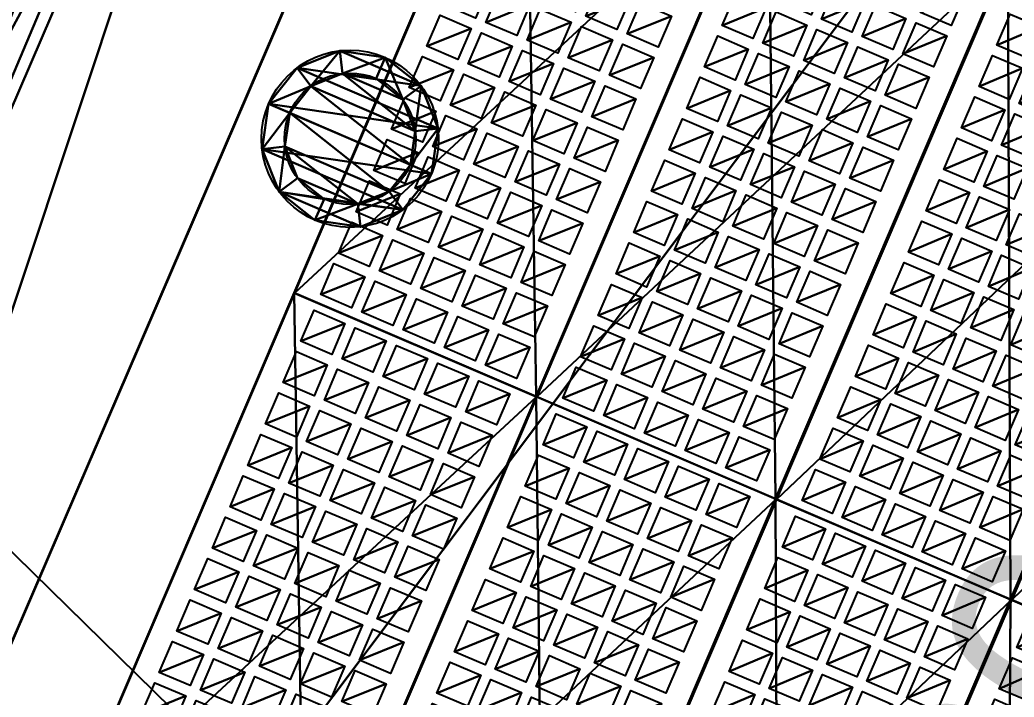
# Model space of a CAD drawing. Extents: x -372 to 678, y -263 to 741.
# Drawn here: x 224.072 to 228.561, y 95.295 to 98.352 of the extents above; entities that cross this region are included whole.
import ezdxf

# ---------------------------------------------------------------- set-up
doc = ezdxf.new("R2010")
doc.units = 0
doc.header["$LTSCALE"] = 0.0254
doc.layers.get('0').update_dxf_attribs({"linetype": 'CONTINUOUS'})
doc.layers.add('LOCATION_SNAPSHOT', color=144, linetype='CONTINUOUS')
doc.layers.add('LOCATION_TERRAIN', color=36, linetype='CONTINUOUS')

# ---------------------------------------------------------------- blocks, each defined once
blk = doc.blocks.new('SOLARCELL')
at = {"color": 0}
for p, q in [((0, 0), (0, 0.1524)), ((0, 0.1524), (0.1524, 0.1524)), ((0.1524, 0.1524), (0.1524, 0)), ((0.1524, 0), (0, 0))]:
    blk.add_line(p, q, dxfattribs=at)
mesh = blk.add_polyface(dxfattribs=at)
corners = [(0.1524, 0.1524), (0, 0), (0, 0.1524), (0.1524, 0)]
mesh.append_faces([[corners[k] for k in face] for face in [(0, 1, 2), (1, 0, 3)]], dxfattribs={"vtx0": -1, "color": 0})
blk = doc.blocks.new('GROUP_69')
at = {"color": 0}
for p in [(0, 2.4384), (0.2032, 2.4384), (0.4064, 2.4384), (0.6096, 2.4384), (0.8128, 2.4384), (0, 2.2352), (0.2032, 2.2352), (0.4064, 2.2352), (0.6096, 2.2352), (0.8128, 2.2352), (0, 2.032), (0.2032, 2.032), (0.4064, 2.032), (0.6096, 2.032), (0.8128, 2.032), (0, 1.8288), (0.2032, 1.8288), (0.4064, 1.8288), (0.6096, 1.8288), (0.8128, 1.8288), (0, 1.6256), (0.2032, 1.6256), (0.4064, 1.6256), (0.6096, 1.6256), (0.8128, 1.6256), (0, 1.4224), (0.2032, 1.4224), (0.4064, 1.4224), (0.6096, 1.4224), (0.8128, 1.4224), (0, 1.2192), (0.2032, 1.2192), (0.4064, 1.2192), (0.6096, 1.2192), (0.8128, 1.2192), (0, 1.016), (0.2032, 1.016), (0.4064, 1.016), (0.6096, 1.016), (0.8128, 1.016), (0, 0.8128), (0.2032, 0.8128), (0.4064, 0.8128), (0.6096, 0.8128), (0.8128, 0.8128), (0, 0.6096), (0.2032, 0.6096), (0.4064, 0.6096), (0.6096, 0.6096), (0.8128, 0.6096), (0, 0.4064), (0.2032, 0.4064), (0.4064, 0.4064), (0.6096, 0.4064), (0.8128, 0.4064), (0, 0.2032), (0.2032, 0.2032), (0.4064, 0.2032), (0.6096, 0.2032), (0.8128, 0.2032), (0, 0), (0.2032, 0), (0.4064, 0), (0.6096, 0), (0.8128, 0)]:
    blk.add_blockref('SOLARCELL', p, dxfattribs=at)
blk = doc.blocks.new('COMPLETEPANEL')
at = {"color": 254}
for p, q in [((0, 2.667, 0.0178), (1.1938, 2.667, 0.0178)), ((0, 0, 0.0178), (0, 2.667, 0.0178)), ((0, 0), (0, 2.667)), ((0, 0, 0.0178), (0, 2.667, 0.0178)), ((0, 2.667), (0, 2.667, 0.0178)), ((0, 2.667), (1.1938, 2.667)), ((0, 2.667), (0, 2.667, 0.0178)), ((0, 2.667, 0.0178), (1.1938, 2.667, 0.0178)), ((0, 0), (0, 2.667)), ((0, 2.667), (1.1938, 2.667)), ((1.1938, 2.667, 0.0178), (1.1938, 0, 0.0178)), ((1.1938, 2.667), (1.1938, 2.667, 0.0178)), ((1.1938, 2.667), (1.1938, 0)), ((1.1938, 2.667), (1.1938, 2.667, 0.0178)), ((1.1938, 2.667, 0.0178), (1.1938, 0, 0.0178)), ((1.1938, 2.667), (1.1938, 0)), ((1.1938, 0, 0.0178), (0, 0, 0.0178)), ((1.1938, 0), (0, 0)), ((1.1938, 0, 0.0178), (0, 0, 0.0178)), ((0, 0), (0, 0, 0.0178)), ((0, 0), (0, 0, 0.0178)), ((1.1938, 0), (0, 0)), ((1.1938, 0), (1.1938, 0, 0.0178)), ((1.1938, 0), (1.1938, 0, 0.0178))]:
    blk.add_line(p, q, dxfattribs=at)
at = {"color": 0}
blk.add_blockref('GROUP_69', (0.1126, 0.0405, 0.0178), dxfattribs=at)
at = {"color": 153}
mesh = blk.add_polyface(dxfattribs=at)
corners = [(0, 0, 0.0178), (1.1938, 2.667, 0.0178), (0, 2.667, 0.0178), (1.1938, 0, 0.0178)]
mesh.append_faces([[corners[k] for k in face] for face in [(0, 1, 2), (1, 0, 3)]], dxfattribs={"vtx0": -1, "color": 153})
at = {"color": 254}
mesh = blk.add_polyface(dxfattribs=at)
corners = [(0, 2.667, 0.0178), (0, 0), (0, 0, 0.0178), (0, 2.667)]
mesh.append_faces([[corners[k] for k in face] for face in [(0, 1, 2), (1, 0, 3)]], dxfattribs={"vtx0": -1, "color": 254})
mesh = blk.add_polyface(dxfattribs=at)
corners = [(0, 2.667, 0.0178), (1.1938, 2.667), (0, 2.667), (1.1938, 2.667, 0.0178)]
mesh.append_faces([[corners[k] for k in face] for face in [(0, 1, 2), (1, 0, 3)]], dxfattribs={"vtx0": -1, "color": 254})
mesh = blk.add_polyface(dxfattribs=at)
corners = [(0, 2.667), (1.1938, 0), (0, 0), (1.1938, 2.667)]
mesh.append_faces([[corners[k] for k in face] for face in [(0, 1, 2), (1, 0, 3)]], dxfattribs={"vtx0": -1, "color": 254})
mesh = blk.add_polyface(dxfattribs=at)
corners = [(1.1938, 2.667), (1.1938, 0, 0.0178), (1.1938, 0), (1.1938, 2.667, 0.0178)]
mesh.append_faces([[corners[k] for k in face] for face in [(0, 1, 2), (1, 0, 3)]], dxfattribs={"vtx0": -1, "color": 254})
mesh = blk.add_polyface(dxfattribs=at)
corners = [(1.1938, 0), (0, 0, 0.0178), (0, 0), (1.1938, 0, 0.0178)]
mesh.append_faces([[corners[k] for k in face] for face in [(0, 1, 2), (1, 0, 3)]], dxfattribs={"vtx0": -1, "color": 254})
blk = doc.blocks.new('PANELARC')
at = {"color": 0, "extrusion": (0.087156, 1.96512e-18, 0.996195), "rotation": 270}
blk.add_blockref('COMPLETEPANEL', (0, 0.0896, 1.0246), dxfattribs=at)
at = {"color": 0, "extrusion": (0.173648, 3.12792e-17, 0.984808), "rotation": 270}
blk.add_blockref('COMPLETEPANEL', (0, -1.0104, 1.117), dxfattribs=at)
at = {"color": 0, "extrusion": (0.258819, -4.13081e-17, 0.965926), "rotation": 270}
blk.add_blockref('COMPLETEPANEL', (0, -2.0985, 1.3049), dxfattribs=at)
at = {"color": 0, "extrusion": (0.34202, -2.06541e-17, 0.939693), "rotation": 270}
blk.add_blockref('COMPLETEPANEL', (0, -3.166, 1.5868), dxfattribs=at)
blk = doc.blocks.new('GROUP_73')
at = {"color": 0}
for p in [(0, 8.001), (0, 5.334), (0, 2.667)]:
    blk.add_blockref('PANELARC', p, dxfattribs=at)
blk = doc.blocks.new('STATIONSOLAR_1')
at = {"color": 153, "rotation": 0.06407671514810877}
blk.add_blockref('GROUP_73', (0.4368, 0.0926, 2.3876), dxfattribs=at)
blk = doc.blocks.new('GROUP_38')
at = {"color": 0}
for p, q in [((20.5977, 5, 0.5), (0, 5, 0.5)), ((20.5977, 5, 0.5), (0, 5, 0.5)), ((20.5977, 5), (0.0052, 5)), ((0.0052, 5, 0.25), (20.5977, 5, 0.25)), ((20.5977, 5), (0.0052, 5)), ((20.5977, 5), (0.0052, 5)), ((0.0052, 5, 0.25), (20.5977, 5, 0.25)), ((0.0052, 5, 0.25), (20.5977, 5, 0.25))]:
    blk.add_line(p, q, dxfattribs=at)
at = {"color": 251}
mesh = blk.add_polyface(dxfattribs=at)
corners = [(21.0477, 6.8), (0.0052, 5), (0.0052, 6.8), (20.5977, 5), (21.0477, 5)]
mesh.append_faces([[corners[k] for k in face] for face in [(0, 1, 2), (3, 0, 4)]], dxfattribs={"vtx0": -1, "color": 251})
mesh.append_faces([[corners[k] for k in face] for face in [(1, 0, 3)]], dxfattribs={"vtx0": -1, "vtx1": -1, "color": 251})
mesh = blk.add_polyface(dxfattribs=at)
corners = [(0.0052, 6.8, 0.25), (21.0477, 6.8), (0.0052, 6.8), (21.0477, 6.8, 0.25)]
mesh.append_faces([[corners[k] for k in face] for face in [(0, 1, 2), (1, 0, 3)]], dxfattribs={"vtx0": -1, "color": 251})
mesh = blk.add_polyface(dxfattribs=at)
corners = [(20.5977, 5, 0.25), (0.0052, 6.8, 0.25), (0.0052, 5, 0.25), (21.0477, 6.8, 0.25), (21.0477, 5, 0.25)]
mesh.append_faces([[corners[k] for k in face] for face in [(0, 1, 2), (3, 0, 4)]], dxfattribs={"vtx0": -1, "color": 251})
mesh.append_faces([[corners[k] for k in face] for face in [(1, 0, 3)]], dxfattribs={"vtx0": -1, "vtx1": -1, "color": 251})
at = {"color": 0}
mesh = blk.add_polyface(dxfattribs=at)
corners = [(20.5977, 0, 0.5), (0, 5, 0.5), (0, 0, 0.5), (20.5977, 5, 0.5)]
mesh.append_faces([[corners[k] for k in face] for face in [(0, 1, 2), (1, 0, 3)]], dxfattribs={"vtx0": -1, "color": 0})
mesh = blk.add_polyface(dxfattribs=at)
corners = [(0.0052, 5), (0, 0), (0, 5), (20.5977, 0), (20.5977, 5)]
mesh.append_faces([[corners[k] for k in face] for face in [(0, 1, 2), (3, 0, 4)]], dxfattribs={"vtx0": -1, "color": 0})
mesh.append_faces([[corners[k] for k in face] for face in [(1, 0, 3)]], dxfattribs={"vtx0": -1, "vtx1": -1, "color": 0})
mesh = blk.add_polyface(dxfattribs=at)
corners = [(0, 5, 0.5), (0.0052, 5, 0.25), (0, 5, 0.25), (20.5977, 5, 0.25), (20.5977, 5, 0.5)]
mesh.append_faces([[corners[k] for k in face] for face in [(0, 1, 2), (3, 0, 4)]], dxfattribs={"vtx0": -1, "color": 0})
mesh.append_faces([[corners[k] for k in face] for face in [(1, 0, 3)]], dxfattribs={"vtx0": -1, "vtx1": -1, "color": 0})
mesh = blk.add_polyface(dxfattribs=at)
corners = [(0.0052, 5, 0.25), (20.5977, 5), (0.0052, 5), (20.5977, 5, 0.25)]
mesh.append_faces([[corners[k] for k in face] for face in [(0, 1, 2), (1, 0, 3)]], dxfattribs={"vtx0": -1, "color": 0})
mesh = blk.add_polyface(dxfattribs=at)
corners = [(20.5977, 0, 0.5), (0, 0), (20.5977, 0), (0, 0, 0.5)]
mesh.append_faces([[corners[k] for k in face] for face in [(0, 1, 2), (1, 0, 3)]], dxfattribs={"vtx0": -1, "color": 0})
blk = doc.blocks.new('GROUP_37')
at = {"color": 0}
mesh = blk.add_polyface(dxfattribs=at)
corners = [(20.5977, 0.1), (0, 0), (0, 0.1), (20.5977, 0)]
mesh.append_faces([[corners[k] for k in face] for face in [(0, 1, 2), (1, 0, 3)]], dxfattribs={"vtx0": -1, "color": 0})
mesh = blk.add_polyface(dxfattribs=at)
corners = [(20.5977, 0, 0.05), (0, 0.1, 0.05), (0, 0, 0.05), (20.5977, 0.1, 0.05)]
mesh.append_faces([[corners[k] for k in face] for face in [(0, 1, 2), (1, 0, 3)]], dxfattribs={"vtx0": -1, "color": 0})
mesh = blk.add_polyface(dxfattribs=at)
corners = [(0, 0.1, 0.05), (20.5977, 0.1), (0, 0.1), (20.5977, 0.1, 0.05)]
mesh.append_faces([[corners[k] for k in face] for face in [(0, 1, 2), (1, 0, 3)]], dxfattribs={"vtx0": -1, "color": 0})
mesh = blk.add_polyface(dxfattribs=at)
corners = [(20.5977, 0, 0.05), (0, 0), (20.5977, 0), (0, 0, 0.05)]
mesh.append_faces([[corners[k] for k in face] for face in [(0, 1, 2), (1, 0, 3)]], dxfattribs={"vtx0": -1, "color": 0})
blk = doc.blocks.new('PILLAR')
at = {"color": 0}
for p, q in [((0.4, 0.8, 5.43), (0.4, 0.8, 5.33)), ((0.4, 0.8, 5.43), (0.4, 0.8, 5.33)), ((0.4, 0.8, 5.33), (0.4, 0.6965, 4.33)), ((0.4, 0.8, 5.33), (0.4, 0.6965, 4.33)), ((0.2, 0.7464, 5.43), (0.2, 0.7464, 5.33)), ((0.2, 0.7464, 5.43), (0.2, 0.7464, 5.33)), ((0.2, 0.7464, 5.33), (0.2518, 0.6568, 4.33)), ((0.2, 0.7464, 5.33), (0.2518, 0.6568, 4.33)), ((0.6, 0.7464, 5.33), (0.5482, 0.6568, 4.33)), ((0.6, 0.7464, 5.33), (0.5482, 0.6568, 4.33)), ((0.6, 0.7464, 5.43), (0.6, 0.7464, 5.33)), ((0.6, 0.7464, 5.43), (0.6, 0.7464, 5.33)), ((0.4, 0.6965, 4.33), (0.4, 0.6965)), ((0.4, 0.6965, 4.33), (0.4, 0.6965)), ((0.2518, 0.6568, 4.33), (0.2518, 0.6568)), ((0.2518, 0.6568, 4.33), (0.2518, 0.6568)), ((0.5482, 0.6568, 4.33), (0.5482, 0.6568)), ((0.5482, 0.6568, 4.33), (0.5482, 0.6568)), ((0.0536, 0.6, 5.43), (0.0536, 0.6, 5.33)), ((0.0536, 0.6, 5.43), (0.0536, 0.6, 5.33)), ((0.0536, 0.6, 5.33), (0.1432, 0.5482, 4.33)), ((0.0536, 0.6, 5.33), (0.1432, 0.5482, 4.33)), ((0.7464, 0.6, 5.33), (0.6568, 0.5482, 4.33)), ((0.7464, 0.6, 5.33), (0.6568, 0.5482, 4.33)), ((0.7464, 0.6, 5.43), (0.7464, 0.6, 5.33)), ((0.7464, 0.6, 5.43), (0.7464, 0.6, 5.33)), ((0.1432, 0.5482, 4.33), (0.1432, 0.5482)), ((0.1432, 0.5482, 4.33), (0.1432, 0.5482)), ((0.6568, 0.5482, 4.33), (0.6568, 0.5482)), ((0.6568, 0.5482, 4.33), (0.6568, 0.5482)), ((0, 0.4, 5.43), (0, 0.4, 5.33)), ((0, 0.4, 5.43), (0, 0.4, 5.33)), ((0, 0.4, 5.33), (0.1035, 0.4, 4.33)), ((0, 0.4, 5.33), (0.1035, 0.4, 4.33)), ((0.1035, 0.4, 4.33), (0.1035, 0.4)), ((0.1035, 0.4, 4.33), (0.1035, 0.4)), ((0.6965, 0.4, 4.33), (0.6965, 0.4)), ((0.6965, 0.4, 4.33), (0.6965, 0.4)), ((0.8, 0.4, 5.33), (0.6965, 0.4, 4.33)), ((0.8, 0.4, 5.33), (0.6965, 0.4, 4.33)), ((0.8, 0.4, 5.43), (0.8, 0.4, 5.33)), ((0.8, 0.4, 5.43), (0.8, 0.4, 5.33)), ((0.0536, 0.2, 5.33), (0.1432, 0.2518, 4.33)), ((0.0536, 0.2, 5.33), (0.1432, 0.2518, 4.33)), ((0.1432, 0.2518, 4.33), (0.1432, 0.2518)), ((0.1432, 0.2518, 4.33), (0.1432, 0.2518)), ((0.6568, 0.2518, 4.33), (0.6568, 0.2518)), ((0.6568, 0.2518, 4.33), (0.6568, 0.2518)), ((0.7464, 0.2, 5.33), (0.6568, 0.2518, 4.33)), ((0.7464, 0.2, 5.33), (0.6568, 0.2518, 4.33)), ((0.0536, 0.2, 5.43), (0.0536, 0.2, 5.33)), ((0.0536, 0.2, 5.43), (0.0536, 0.2, 5.33)), ((0.7464, 0.2, 5.43), (0.7464, 0.2, 5.33)), ((0.7464, 0.2, 5.43), (0.7464, 0.2, 5.33)), ((0.2, 0.0536, 5.33), (0.2518, 0.1432, 4.33)), ((0.2, 0.0536, 5.33), (0.2518, 0.1432, 4.33)), ((0.2518, 0.1432, 4.33), (0.2518, 0.1432)), ((0.2518, 0.1432, 4.33), (0.2518, 0.1432)), ((0.5482, 0.1432, 4.33), (0.6, 0.0536, 5.33)), ((0.5482, 0.1432, 4.33), (0.5482, 0.1432)), ((0.5482, 0.1432, 4.33), (0.5482, 0.1432)), ((0.5482, 0.1432, 4.33), (0.6, 0.0536, 5.33)), ((0.4, 0.1035, 4.33), (0.4, 0.1035)), ((0.4, 0, 5.33), (0.4, 0.1035, 4.33)), ((0.4, 0.1035, 4.33), (0.4, 0.1035)), ((0.4, 0, 5.33), (0.4, 0.1035, 4.33)), ((0.2, 0.0536, 5.43), (0.2, 0.0536, 5.33)), ((0.2, 0.0536, 5.43), (0.2, 0.0536, 5.33)), ((0.6, 0.0536, 5.43), (0.6, 0.0536, 5.33)), ((0.6, 0.0536, 5.43), (0.6, 0.0536, 5.33)), ((0.4, 0, 5.43), (0.4, 0, 5.33)), ((0.4, 0, 5.43), (0.4, 0, 5.33))]:
    blk.add_line(p, q, dxfattribs=at)
for centre, radius in [((0.4, 0.4, 5.43), 0.4), ((0.4, 0.4, 5.33), 0.4), ((0.4, 0.4, 5.33), 0.4), ((0.4, 0.4, 5.43), 0.4), ((0.4, 0.4, 5.43), 0.4), ((0.4, 0.4, 5.33), 0.4), ((0.4, 0.4, 5.43), 0.4), ((0.4, 0.4, 5.33), 0.4), ((0.4, 0.4, 5.43), 0.4), ((0.4, 0.4, 5.33), 0.4), ((0.4, 0.4, 5.43), 0.4), ((0.4, 0.4, 5.33), 0.4), ((0.4, 0.4, 5.43), 0.4), ((0.4, 0.4, 5.33), 0.4), ((0.4, 0.4, 5.43), 0.4), ((0.4, 0.4, 5.33), 0.4), ((0.4, 0.4, 5.43), 0.4), ((0.4, 0.4, 5.33), 0.4), ((0.4, 0.4, 5.43), 0.4), ((0.4, 0.4, 5.33), 0.4), ((0.4, 0.4, 5.43), 0.4), ((0.4, 0.4, 5.33), 0.4), ((0.4, 0.4, 5.43), 0.4), ((0.4, 0.4, 5.33), 0.4), ((0.4, 0.4, 5.33), 0.4), ((0.4, 0.4, 5.33), 0.4), ((0.4, 0.4, 5.33), 0.4), ((0.4, 0.4, 5.33), 0.4), ((0.4, 0.4, 5.33), 0.4), ((0.4, 0.4, 5.33), 0.4), ((0.4, 0.4, 5.33), 0.4), ((0.4, 0.4, 5.33), 0.4), ((0.4, 0.4, 5.33), 0.4), ((0.4, 0.4, 5.33), 0.4), ((0.4, 0.4, 5.33), 0.4), ((0.4, 0.4, 5.43), 0.4), ((0.4, 0.4, 5.33), 0.4), ((0.4, 0.4, 4.33), 0.2965), ((0.4, 0.4), 0.2965), ((0.4, 0.4, 4.33), 0.2965), ((0.4, 0.4), 0.2965), ((0.4, 0.4, 4.33), 0.2965), ((0.4, 0.4), 0.2965), ((0.4, 0.4, 4.33), 0.2965), ((0.4, 0.4), 0.2965), ((0.4, 0.4, 4.33), 0.2965), ((0.4, 0.4), 0.2965), ((0.4, 0.4, 4.33), 0.2965), ((0.4, 0.4), 0.2965), ((0.4, 0.4, 4.33), 0.2965), ((0.4, 0.4), 0.2965), ((0.4, 0.4, 4.33), 0.2965), ((0.4, 0.4), 0.2965), ((0.4, 0.4, 4.33), 0.2965), ((0.4, 0.4), 0.2965), ((0.4, 0.4, 4.33), 0.2965), ((0.4, 0.4), 0.2965), ((0.4, 0.4, 4.33), 0.2965), ((0.4, 0.4), 0.2965), ((0.4, 0.4, 4.33), 0.2965), ((0.4, 0.4), 0.2965), ((0.4, 0.4, 4.33), 0.2965), ((0.4, 0.4), 0.2965), ((0.4, 0.4, 4.33), 0.2965), ((0.4, 0.4, 4.33), 0.2965), ((0.4, 0.4, 4.33), 0.2965), ((0.4, 0.4, 4.33), 0.2965), ((0.4, 0.4, 4.33), 0.2965), ((0.4, 0.4, 4.33), 0.2965), ((0.4, 0.4, 4.33), 0.2965), ((0.4, 0.4, 4.33), 0.2965), ((0.4, 0.4, 4.33), 0.2965), ((0.4, 0.4, 4.33), 0.2965), ((0.4, 0.4, 4.33), 0.2965)]:
    blk.add_circle(centre, radius, dxfattribs=at)
mesh = blk.add_polyface(dxfattribs=at)
corners = [(0.0536, 0.2, 5.43), (0.0536, 0.6, 5.43), (0, 0.4, 5.43), (0.2, 0.0536, 5.43), (0.2, 0.7464, 5.43), (0.4, 0, 5.43), (0.4, 0.8, 5.43), (0.6, 0.0536, 5.43), (0.6, 0.7464, 5.43), (0.7464, 0.2, 5.43), (0.7464, 0.6, 5.43), (0.8, 0.4, 5.43)]
mesh.append_faces([[corners[k] for k in face] for face in [(0, 1, 2), (10, 9, 11)]], dxfattribs={"vtx0": -1, "color": 0})
mesh.append_faces([[corners[k] for k in face] for face in [(1, 3, 4), (4, 5, 6), (6, 7, 8), (8, 9, 10)]], dxfattribs={"vtx0": -1, "vtx1": -1, "color": 0})
mesh.append_faces([[corners[k] for k in face] for face in [(1, 0, 3), (4, 3, 5), (6, 5, 7), (8, 7, 9)]], dxfattribs={"vtx0": -1, "vtx2": -1, "color": 0})
mesh = blk.add_polyface(dxfattribs=at)
corners = [(0.2, 0.7464, 5.43), (0.4, 0.8, 5.33), (0.2, 0.7464, 5.33), (0.4, 0.8, 5.43)]
mesh.append_faces([[corners[k] for k in face] for face in [(0, 1, 2), (1, 0, 3)]], dxfattribs={"vtx0": -1, "color": 0})
mesh = blk.add_polyface(dxfattribs=at)
corners = [(0.2, 0.7464, 5.33), (0.4, 0.6965, 4.33), (0.2518, 0.6568, 4.33), (0.4, 0.8, 5.33)]
mesh.append_faces([[corners[k] for k in face] for face in [(0, 1, 2), (1, 0, 3)]], dxfattribs={"vtx0": -1, "color": 0})
mesh = blk.add_polyface(dxfattribs=at)
corners = [(0.4, 0.8, 5.43), (0.6, 0.7464, 5.33), (0.4, 0.8, 5.33), (0.6, 0.7464, 5.43)]
mesh.append_faces([[corners[k] for k in face] for face in [(0, 1, 2), (1, 0, 3)]], dxfattribs={"vtx0": -1, "color": 0})
mesh = blk.add_polyface(dxfattribs=at)
corners = [(0.4, 0.8, 5.33), (0.5482, 0.6568, 4.33), (0.4, 0.6965, 4.33), (0.6, 0.7464, 5.33)]
mesh.append_faces([[corners[k] for k in face] for face in [(0, 1, 2), (1, 0, 3)]], dxfattribs={"vtx0": -1, "color": 0})
mesh = blk.add_polyface(dxfattribs=at)
corners = [(0.0536, 0.6, 5.43), (0.2, 0.7464, 5.33), (0.0536, 0.6, 5.33), (0.2, 0.7464, 5.43)]
mesh.append_faces([[corners[k] for k in face] for face in [(0, 1, 2), (1, 0, 3)]], dxfattribs={"vtx0": -1, "color": 0})
mesh = blk.add_polyface(dxfattribs=at)
corners = [(0.0536, 0.6, 5.33), (0.2518, 0.6568, 4.33), (0.1432, 0.5482, 4.33), (0.2, 0.7464, 5.33)]
mesh.append_faces([[corners[k] for k in face] for face in [(0, 1, 2), (1, 0, 3)]], dxfattribs={"vtx0": -1, "color": 0})
mesh = blk.add_polyface(dxfattribs=at)
corners = [(0.5482, 0.6568, 4.33), (0.7464, 0.6, 5.33), (0.6568, 0.5482, 4.33), (0.6, 0.7464, 5.33)]
mesh.append_faces([[corners[k] for k in face] for face in [(0, 1, 2), (1, 0, 3)]], dxfattribs={"vtx0": -1, "color": 0})
mesh = blk.add_polyface(dxfattribs=at)
corners = [(0.6, 0.7464, 5.33), (0.7464, 0.6, 5.43), (0.7464, 0.6, 5.33), (0.6, 0.7464, 5.43)]
mesh.append_faces([[corners[k] for k in face] for face in [(0, 1, 2), (1, 0, 3)]], dxfattribs={"vtx0": -1, "color": 0})
mesh = blk.add_polyface(dxfattribs=at)
corners = [(0.1432, 0.5482), (0.1432, 0.2518), (0.1035, 0.4), (0.2518, 0.6568), (0.2518, 0.1432), (0.4, 0.6965), (0.4, 0.1035), (0.5482, 0.6568), (0.5482, 0.1432), (0.6568, 0.5482), (0.6568, 0.2518), (0.6965, 0.4)]
mesh.append_faces([[corners[k] for k in face] for face in [(0, 1, 2), (10, 9, 11)]], dxfattribs={"vtx0": -1, "color": 0})
mesh.append_faces([[corners[k] for k in face] for face in [(1, 3, 4), (4, 5, 6), (6, 7, 8), (8, 9, 10)]], dxfattribs={"vtx0": -1, "vtx1": -1, "color": 0})
mesh.append_faces([[corners[k] for k in face] for face in [(1, 0, 3), (4, 3, 5), (6, 5, 7), (8, 7, 9)]], dxfattribs={"vtx0": -1, "vtx2": -1, "color": 0})
mesh = blk.add_polyface(dxfattribs=at)
corners = [(0.2518, 0.6568, 4.33), (0.4, 0.6965), (0.2518, 0.6568), (0.4, 0.6965, 4.33)]
mesh.append_faces([[corners[k] for k in face] for face in [(0, 1, 2), (1, 0, 3)]], dxfattribs={"vtx0": -1, "color": 0})
mesh = blk.add_polyface(dxfattribs=at)
corners = [(0.4, 0.6965, 4.33), (0.5482, 0.6568), (0.4, 0.6965), (0.5482, 0.6568, 4.33)]
mesh.append_faces([[corners[k] for k in face] for face in [(0, 1, 2), (1, 0, 3)]], dxfattribs={"vtx0": -1, "color": 0})
mesh = blk.add_polyface(dxfattribs=at)
corners = [(0.1432, 0.5482, 4.33), (0.2518, 0.6568), (0.1432, 0.5482), (0.2518, 0.6568, 4.33)]
mesh.append_faces([[corners[k] for k in face] for face in [(0, 1, 2), (1, 0, 3)]], dxfattribs={"vtx0": -1, "color": 0})
mesh = blk.add_polyface(dxfattribs=at)
corners = [(0.5482, 0.6568), (0.6568, 0.5482, 4.33), (0.6568, 0.5482), (0.5482, 0.6568, 4.33)]
mesh.append_faces([[corners[k] for k in face] for face in [(0, 1, 2), (1, 0, 3)]], dxfattribs={"vtx0": -1, "color": 0})
mesh = blk.add_polyface(dxfattribs=at)
corners = [(0.0536, 0.6, 5.43), (0, 0.4, 5.33), (0, 0.4, 5.43), (0.0536, 0.6, 5.33)]
mesh.append_faces([[corners[k] for k in face] for face in [(0, 1, 2), (1, 0, 3)]], dxfattribs={"vtx0": -1, "color": 0})
mesh = blk.add_polyface(dxfattribs=at)
corners = [(0.0536, 0.6, 5.33), (0.1035, 0.4, 4.33), (0, 0.4, 5.33), (0.1432, 0.5482, 4.33)]
mesh.append_faces([[corners[k] for k in face] for face in [(0, 1, 2), (1, 0, 3)]], dxfattribs={"vtx0": -1, "color": 0})
mesh = blk.add_polyface(dxfattribs=at)
corners = [(0.6568, 0.5482, 4.33), (0.8, 0.4, 5.33), (0.6965, 0.4, 4.33), (0.7464, 0.6, 5.33)]
mesh.append_faces([[corners[k] for k in face] for face in [(0, 1, 2), (1, 0, 3)]], dxfattribs={"vtx0": -1, "color": 0})
mesh = blk.add_polyface(dxfattribs=at)
corners = [(0.7464, 0.6, 5.33), (0.8, 0.4, 5.43), (0.8, 0.4, 5.33), (0.7464, 0.6, 5.43)]
mesh.append_faces([[corners[k] for k in face] for face in [(0, 1, 2), (1, 0, 3)]], dxfattribs={"vtx0": -1, "color": 0})
mesh = blk.add_polyface(dxfattribs=at)
corners = [(0.1432, 0.5482, 4.33), (0.1035, 0.4), (0.1035, 0.4, 4.33), (0.1432, 0.5482)]
mesh.append_faces([[corners[k] for k in face] for face in [(0, 1, 2), (1, 0, 3)]], dxfattribs={"vtx0": -1, "color": 0})
mesh = blk.add_polyface(dxfattribs=at)
corners = [(0.6568, 0.5482), (0.6965, 0.4, 4.33), (0.6965, 0.4), (0.6568, 0.5482, 4.33)]
mesh.append_faces([[corners[k] for k in face] for face in [(0, 1, 2), (1, 0, 3)]], dxfattribs={"vtx0": -1, "color": 0})
mesh = blk.add_polyface(dxfattribs=at)
corners = [(0, 0.4, 5.43), (0.0536, 0.2, 5.33), (0.0536, 0.2, 5.43), (0, 0.4, 5.33)]
mesh.append_faces([[corners[k] for k in face] for face in [(0, 1, 2), (1, 0, 3)]], dxfattribs={"vtx0": -1, "color": 0})
mesh = blk.add_polyface(dxfattribs=at)
corners = [(0, 0.4, 5.33), (0.1432, 0.2518, 4.33), (0.0536, 0.2, 5.33), (0.1035, 0.4, 4.33)]
mesh.append_faces([[corners[k] for k in face] for face in [(0, 1, 2), (1, 0, 3)]], dxfattribs={"vtx0": -1, "color": 0})
mesh = blk.add_polyface(dxfattribs=at)
corners = [(0.1035, 0.4, 4.33), (0.1432, 0.2518), (0.1432, 0.2518, 4.33), (0.1035, 0.4)]
mesh.append_faces([[corners[k] for k in face] for face in [(0, 1, 2), (1, 0, 3)]], dxfattribs={"vtx0": -1, "color": 0})
mesh = blk.add_polyface(dxfattribs=at)
corners = [(0.6965, 0.4), (0.6568, 0.2518, 4.33), (0.6568, 0.2518), (0.6965, 0.4, 4.33)]
mesh.append_faces([[corners[k] for k in face] for face in [(0, 1, 2), (1, 0, 3)]], dxfattribs={"vtx0": -1, "color": 0})
mesh = blk.add_polyface(dxfattribs=at)
corners = [(0.6568, 0.2518, 4.33), (0.8, 0.4, 5.33), (0.7464, 0.2, 5.33), (0.6965, 0.4, 4.33)]
mesh.append_faces([[corners[k] for k in face] for face in [(0, 1, 2), (1, 0, 3)]], dxfattribs={"vtx0": -1, "color": 0})
mesh = blk.add_polyface(dxfattribs=at)
corners = [(0.8, 0.4, 5.33), (0.7464, 0.2, 5.43), (0.7464, 0.2, 5.33), (0.8, 0.4, 5.43)]
mesh.append_faces([[corners[k] for k in face] for face in [(0, 1, 2), (1, 0, 3)]], dxfattribs={"vtx0": -1, "color": 0})
mesh = blk.add_polyface(dxfattribs=at)
corners = [(0.2, 0.0536, 5.33), (0.1432, 0.2518, 4.33), (0.2518, 0.1432, 4.33), (0.0536, 0.2, 5.33)]
mesh.append_faces([[corners[k] for k in face] for face in [(0, 1, 2), (1, 0, 3)]], dxfattribs={"vtx0": -1, "color": 0})
mesh = blk.add_polyface(dxfattribs=at)
corners = [(0.2518, 0.1432, 4.33), (0.1432, 0.2518), (0.2518, 0.1432), (0.1432, 0.2518, 4.33)]
mesh.append_faces([[corners[k] for k in face] for face in [(0, 1, 2), (1, 0, 3)]], dxfattribs={"vtx0": -1, "color": 0})
mesh = blk.add_polyface(dxfattribs=at)
corners = [(0.6568, 0.2518), (0.5482, 0.1432, 4.33), (0.5482, 0.1432), (0.6568, 0.2518, 4.33)]
mesh.append_faces([[corners[k] for k in face] for face in [(0, 1, 2), (1, 0, 3)]], dxfattribs={"vtx0": -1, "color": 0})
mesh = blk.add_polyface(dxfattribs=at)
corners = [(0.5482, 0.1432, 4.33), (0.7464, 0.2, 5.33), (0.6, 0.0536, 5.33), (0.6568, 0.2518, 4.33)]
mesh.append_faces([[corners[k] for k in face] for face in [(0, 1, 2), (1, 0, 3)]], dxfattribs={"vtx0": -1, "color": 0})
mesh = blk.add_polyface(dxfattribs=at)
corners = [(0.0536, 0.2, 5.43), (0.2, 0.0536, 5.33), (0.2, 0.0536, 5.43), (0.0536, 0.2, 5.33)]
mesh.append_faces([[corners[k] for k in face] for face in [(0, 1, 2), (1, 0, 3)]], dxfattribs={"vtx0": -1, "color": 0})
mesh = blk.add_polyface(dxfattribs=at)
corners = [(0.7464, 0.2, 5.33), (0.6, 0.0536, 5.43), (0.6, 0.0536, 5.33), (0.7464, 0.2, 5.43)]
mesh.append_faces([[corners[k] for k in face] for face in [(0, 1, 2), (1, 0, 3)]], dxfattribs={"vtx0": -1, "color": 0})
mesh = blk.add_polyface(dxfattribs=at)
corners = [(0.4, 0, 5.33), (0.2518, 0.1432, 4.33), (0.4, 0.1035, 4.33), (0.2, 0.0536, 5.33)]
mesh.append_faces([[corners[k] for k in face] for face in [(0, 1, 2), (1, 0, 3)]], dxfattribs={"vtx0": -1, "color": 0})
mesh = blk.add_polyface(dxfattribs=at)
corners = [(0.4, 0.1035, 4.33), (0.2518, 0.1432), (0.4, 0.1035), (0.2518, 0.1432, 4.33)]
mesh.append_faces([[corners[k] for k in face] for face in [(0, 1, 2), (1, 0, 3)]], dxfattribs={"vtx0": -1, "color": 0})
mesh = blk.add_polyface(dxfattribs=at)
corners = [(0.6, 0.0536, 5.33), (0.4, 0.1035, 4.33), (0.5482, 0.1432, 4.33), (0.4, 0, 5.33)]
mesh.append_faces([[corners[k] for k in face] for face in [(0, 1, 2), (1, 0, 3)]], dxfattribs={"vtx0": -1, "color": 0})
mesh = blk.add_polyface(dxfattribs=at)
corners = [(0.5482, 0.1432, 4.33), (0.4, 0.1035), (0.5482, 0.1432), (0.4, 0.1035, 4.33)]
mesh.append_faces([[corners[k] for k in face] for face in [(0, 1, 2), (1, 0, 3)]], dxfattribs={"vtx0": -1, "color": 0})
mesh = blk.add_polyface(dxfattribs=at)
corners = [(0.4, 0, 5.43), (0.2, 0.0536, 5.33), (0.4, 0, 5.33), (0.2, 0.0536, 5.43)]
mesh.append_faces([[corners[k] for k in face] for face in [(0, 1, 2), (1, 0, 3)]], dxfattribs={"vtx0": -1, "color": 0})
mesh = blk.add_polyface(dxfattribs=at)
corners = [(0.6, 0.0536, 5.43), (0.4, 0, 5.33), (0.6, 0.0536, 5.33), (0.4, 0, 5.43)]
mesh.append_faces([[corners[k] for k in face] for face in [(0, 1, 2), (1, 0, 3)]], dxfattribs={"vtx0": -1, "color": 0})
blk = doc.blocks.new('GROUP_28')
at = {"color": 0}
blk.add_blockref('PILLAR', (0, 0, -0.78), dxfattribs=at)
blk = doc.blocks.new('GROUP3_2')
at = {"color": 252, "rotation": 90.00000000000001}
blk.add_blockref('GROUP_28', (1.75, -0.4, -8), dxfattribs=at)
blk = doc.blocks.new('GROUP62_8')
at = {"color": 252, "rotation": 359.6152762952026}
blk.add_blockref('GROUP_38', (19.3844, -5.9478, 4.65), dxfattribs=at)
at = {"color": 0, "rotation": 269.6152762952026}
blk.add_blockref('GROUP3_2', (27.6518, -0.1585, 8), dxfattribs=at)
at = {"color": 252, "xscale": 1.038832774990992, "rotation": 359.6152762952026}
blk.add_blockref('GROUP_37', (19.3844, -5.9478, 6.2), dxfattribs=at)
blk = doc.blocks.new('GROUP61_4')
at = {"color": 0}
blk.add_blockref('GROUP62_8', (0, 0), dxfattribs=at)
blk = doc.blocks.new('STATIONWITHCANOPY_3')
at = {"color": 0}
ref = blk.add_blockref('GROUP61_4', (-18.7792, 5.7123, 0.98), dxfattribs=dict(at, rotation=0.2964109805245421))
ref.add_attrib('Skp_GroupInstanceName', 'Structure ~ 20.60m', (0, 0), dxfattribs={"height": 1})
blk = doc.blocks.new('STATIONWITHCANOPY')
at = {"color": 0}
blk.add_blockref('STATIONWITHCANOPY_3', (0, 0), dxfattribs=at)
at = {"color": 0, "rotation": 270}
blk.add_blockref('STATIONSOLAR_1', (2.7051, 4.7359, 5.29), dxfattribs=at)
blk = doc.blocks.new('LOCATION_SNAPSHOT')
at = {"color": 8}
mesh = blk.add_polyface(dxfattribs=at)
corners = [(-369.3084, -262.9446), (369.3059, 262.9472), (-371.8207, 259.3767), (371.8242, -259.3771)]
mesh.append_faces([[corners[k] for k in face] for face in [(0, 1, 2), (1, 0, 3)]], dxfattribs={"vtx0": -1, "color": 8})
blk = doc.blocks.new('LOCATION_TERRAIN')
at = {"color": 8}
mesh = blk.add_polyface(dxfattribs=at)
corners = [(231.9687, 88.173, 5.3288), (231.9088, 100.6092, 6.5503), (219.3473, 100.5487, 5.971)]
mesh.append_faces([[corners[k] for k in face] for face in [(0, 1, 2)]], dxfattribs={"color": 8})
mesh = blk.add_polyface(dxfattribs=at)
corners = [(231.9687, 88.173, 5.3288), (219.3473, 100.5487, 5.971), (219.4072, 88.1124, 4.8581)]
mesh.append_faces([[corners[k] for k in face] for face in [(0, 1, 2)]], dxfattribs={"color": 8})
blk = doc.blocks.new('GROUP_40')
at = {"color": 0}
mesh = blk.add_polyface(dxfattribs=at)
corners = [(0, 0.25, -0.25), (63.5636, 0.0833, -0.25), (0, 0.0833, -0.25), (63.5636, 0.25, -0.25)]
mesh.append_faces([[corners[k] for k in face] for face in [(0, 1, 2), (1, 0, 3)]], dxfattribs={"vtx0": -1, "color": 0})
mesh = blk.add_polyface(dxfattribs=at)
corners = [(63.5636, -0.25, 0.25), (0, 0.25, 0.25), (0, -0.25, 0.25), (63.5636, 0.25, 0.25)]
mesh.append_faces([[corners[k] for k in face] for face in [(0, 1, 2), (1, 0, 3)]], dxfattribs={"vtx0": -1, "color": 0})
mesh = blk.add_polyface(dxfattribs=at)
corners = [(0, 0.25, 0.25), (63.5636, 0.25, -0.25), (0, 0.25, -0.25), (63.5636, 0.25, 0.25)]
mesh.append_faces([[corners[k] for k in face] for face in [(0, 1, 2), (1, 0, 3)]], dxfattribs={"vtx0": -1, "color": 0})
mesh = blk.add_polyface(dxfattribs=at)
corners = [(63.5636, 0.0833), (0, 0.0833, -0.25), (63.5636, 0.0833, -0.25), (0, 0.0833)]
mesh.append_faces([[corners[k] for k in face] for face in [(0, 1, 2), (1, 0, 3)]], dxfattribs={"vtx0": -1, "color": 0})
mesh = blk.add_polyface(dxfattribs=at)
corners = [(0, 0.0833), (63.5636, -0.0833), (0, -0.0833), (63.5636, 0.0833)]
mesh.append_faces([[corners[k] for k in face] for face in [(0, 1, 2), (1, 0, 3)]], dxfattribs={"vtx0": -1, "color": 0})
mesh = blk.add_polyface(dxfattribs=at)
corners = [(0, -0.0833), (63.5636, -0.0833, -0.25), (0, -0.0833, -0.25), (63.5636, -0.0833)]
mesh.append_faces([[corners[k] for k in face] for face in [(0, 1, 2), (1, 0, 3)]], dxfattribs={"vtx0": -1, "color": 0})
mesh = blk.add_polyface(dxfattribs=at)
corners = [(0, -0.0833, -0.25), (63.5636, -0.25, -0.25), (0, -0.25, -0.25), (63.5636, -0.0833, -0.25)]
mesh.append_faces([[corners[k] for k in face] for face in [(0, 1, 2), (1, 0, 3)]], dxfattribs={"vtx0": -1, "color": 0})
mesh = blk.add_polyface(dxfattribs=at)
corners = [(63.5636, -0.25, 0.25), (0, -0.25, -0.25), (63.5636, -0.25, -0.25), (0, -0.25, 0.25)]
mesh.append_faces([[corners[k] for k in face] for face in [(0, 1, 2), (1, 0, 3)]], dxfattribs={"vtx0": -1, "color": 0})
blk = doc.blocks.new('GROUP60_18')
at = {"color": 9}
blk.add_blockref('GROUP_40', (0, 0), dxfattribs=at)
blk = doc.blocks.new('GROUP59_3')
at = {"color": 0}
blk.add_blockref('GROUP60_18', (0, 0), dxfattribs=at)
blk = doc.blocks.new('GROUP_46')
at = {"color": 0}
for p, q in [((23.8646, -0.25, -0.25), (0, -0.25, -0.25)), ((23.8646, -0.25, -0.25), (0, -0.25, -0.25)), ((23.8646, -0.25, 0.25), (0, -0.25, 0.25)), ((23.8646, -0.25, 0.25), (0, -0.25, 0.25))]:
    blk.add_line(p, q, dxfattribs=at)
mesh = blk.add_polyface(dxfattribs=at)
corners = [(23.8646, 0.25, -0.25), (0, 0.0833, -0.25), (0, 0.25, -0.25), (23.8646, 0.0833, -0.25)]
mesh.append_faces([[corners[k] for k in face] for face in [(0, 1, 2), (1, 0, 3)]], dxfattribs={"vtx0": -1, "color": 0})
mesh = blk.add_polyface(dxfattribs=at)
corners = [(0, -0.25, 0.25), (23.8646, 0.25, 0.25), (0, 0.25, 0.25), (23.8646, -0.25, 0.25)]
mesh.append_faces([[corners[k] for k in face] for face in [(0, 1, 2), (1, 0, 3)]], dxfattribs={"vtx0": -1, "color": 0})
mesh = blk.add_polyface(dxfattribs=at)
corners = [(0, 0.25, 0.25), (23.8646, 0.25, -0.25), (0, 0.25, -0.25), (23.8646, 0.25, 0.25)]
mesh.append_faces([[corners[k] for k in face] for face in [(0, 1, 2), (1, 0, 3)]], dxfattribs={"vtx0": -1, "color": 0})
mesh = blk.add_polyface(dxfattribs=at)
corners = [(23.8646, 0.0833), (0, 0.0833, -0.25), (23.8646, 0.0833, -0.25), (0, 0.0833)]
mesh.append_faces([[corners[k] for k in face] for face in [(0, 1, 2), (1, 0, 3)]], dxfattribs={"vtx0": -1, "color": 0})
mesh = blk.add_polyface(dxfattribs=at)
corners = [(23.8646, 0.0833), (0, -0.0833), (0, 0.0833), (23.8646, -0.0833)]
mesh.append_faces([[corners[k] for k in face] for face in [(0, 1, 2), (1, 0, 3)]], dxfattribs={"vtx0": -1, "color": 0})
mesh = blk.add_polyface(dxfattribs=at)
corners = [(0, -0.0833), (23.8646, -0.0833, -0.25), (0, -0.0833, -0.25), (23.8646, -0.0833)]
mesh.append_faces([[corners[k] for k in face] for face in [(0, 1, 2), (1, 0, 3)]], dxfattribs={"vtx0": -1, "color": 0})
mesh = blk.add_polyface(dxfattribs=at)
corners = [(23.8646, -0.0833, -0.25), (0, -0.25, -0.25), (0, -0.0833, -0.25), (23.8646, -0.25, -0.25)]
mesh.append_faces([[corners[k] for k in face] for face in [(0, 1, 2), (1, 0, 3)]], dxfattribs={"vtx0": -1, "color": 0})
mesh = blk.add_polyface(dxfattribs=at)
corners = [(23.8646, -0.25, 0.25), (0, -0.25, -0.25), (23.8646, -0.25, -0.25), (0, -0.25, 0.25)]
mesh.append_faces([[corners[k] for k in face] for face in [(0, 1, 2), (1, 0, 3)]], dxfattribs={"vtx0": -1, "color": 0})
blk = doc.blocks.new('GROUP2_1')
at = {"color": 9}
blk.add_blockref('GROUP_46', (0, 0), dxfattribs=at)
blk = doc.blocks.new('GROUP1_1')
at = {"color": 0}
blk.add_blockref('GROUP2_1', (0, 0), dxfattribs=at)
blk = doc.blocks.new('GROUP_49')
at = {"color": 0}
mesh = blk.add_polyface(dxfattribs=at)
corners = [(0, 0.25, -0.25), (63.5636, 0.0833, -0.25), (0, 0.0833, -0.25), (63.5636, 0.25, -0.25)]
mesh.append_faces([[corners[k] for k in face] for face in [(0, 1, 2), (1, 0, 3)]], dxfattribs={"vtx0": -1, "color": 0})
mesh = blk.add_polyface(dxfattribs=at)
corners = [(63.5636, -0.25, 0.25), (0, 0.25, 0.25), (0, -0.25, 0.25), (63.5636, 0.25, 0.25)]
mesh.append_faces([[corners[k] for k in face] for face in [(0, 1, 2), (1, 0, 3)]], dxfattribs={"vtx0": -1, "color": 0})
mesh = blk.add_polyface(dxfattribs=at)
corners = [(0, 0.25, 0.25), (63.5636, 0.25, -0.25), (0, 0.25, -0.25), (63.5636, 0.25, 0.25)]
mesh.append_faces([[corners[k] for k in face] for face in [(0, 1, 2), (1, 0, 3)]], dxfattribs={"vtx0": -1, "color": 0})
mesh = blk.add_polyface(dxfattribs=at)
corners = [(63.5636, 0.0833), (0, 0.0833, -0.25), (63.5636, 0.0833, -0.25), (0, 0.0833)]
mesh.append_faces([[corners[k] for k in face] for face in [(0, 1, 2), (1, 0, 3)]], dxfattribs={"vtx0": -1, "color": 0})
mesh = blk.add_polyface(dxfattribs=at)
corners = [(0, 0.0833), (63.5636, -0.0833), (0, -0.0833), (63.5636, 0.0833)]
mesh.append_faces([[corners[k] for k in face] for face in [(0, 1, 2), (1, 0, 3)]], dxfattribs={"vtx0": -1, "color": 0})
mesh = blk.add_polyface(dxfattribs=at)
corners = [(0, -0.0833), (63.5636, -0.0833, -0.25), (0, -0.0833, -0.25), (63.5636, -0.0833)]
mesh.append_faces([[corners[k] for k in face] for face in [(0, 1, 2), (1, 0, 3)]], dxfattribs={"vtx0": -1, "color": 0})
mesh = blk.add_polyface(dxfattribs=at)
corners = [(0, -0.0833, -0.25), (63.5636, -0.25, -0.25), (0, -0.25, -0.25), (63.5636, -0.0833, -0.25)]
mesh.append_faces([[corners[k] for k in face] for face in [(0, 1, 2), (1, 0, 3)]], dxfattribs={"vtx0": -1, "color": 0})
mesh = blk.add_polyface(dxfattribs=at)
corners = [(63.5636, -0.25, 0.25), (0, -0.25, -0.25), (63.5636, -0.25, -0.25), (0, -0.25, 0.25)]
mesh.append_faces([[corners[k] for k in face] for face in [(0, 1, 2), (1, 0, 3)]], dxfattribs={"vtx0": -1, "color": 0})
blk = doc.blocks.new('GROUP60_20')
at = {"color": 9}
blk.add_blockref('GROUP_49', (0, 0), dxfattribs=at)
blk = doc.blocks.new('GROUP59_4')
at = {"color": 0}
blk.add_blockref('GROUP60_20', (0, 0), dxfattribs=at)

msp = doc.modelspace()

# ---------------------------------------------------------------- block references
at = {"color": 0}
for name, p, rotation in [('GROUP59_4', (206.5437, 75.6707, 17.8195), 66.69999999999996), ('GROUP59_3', (209.7582, 74.2863, 17.8195), 66.70000000000054), ('STATIONWITHCANOPY', (226.0615, 87.949, 9.6195), 66.7883127242728), ('GROUP1_1', (220.8242, 91.1326, 17.8195), 66.69999999999942)]:
    msp.add_blockref(name, p, dxfattribs=dict(at, rotation=rotation))
at = {"layer": 'LOCATION_SNAPSHOT', "color": 0}
msp.add_blockref('LOCATION_SNAPSHOT', (0, 0), dxfattribs=at)
at = {"layer": 'LOCATION_TERRAIN', "color": 0}
msp.add_blockref('LOCATION_TERRAIN', (0, 0), dxfattribs=at)

doc.saveas('drawing.dxf')
